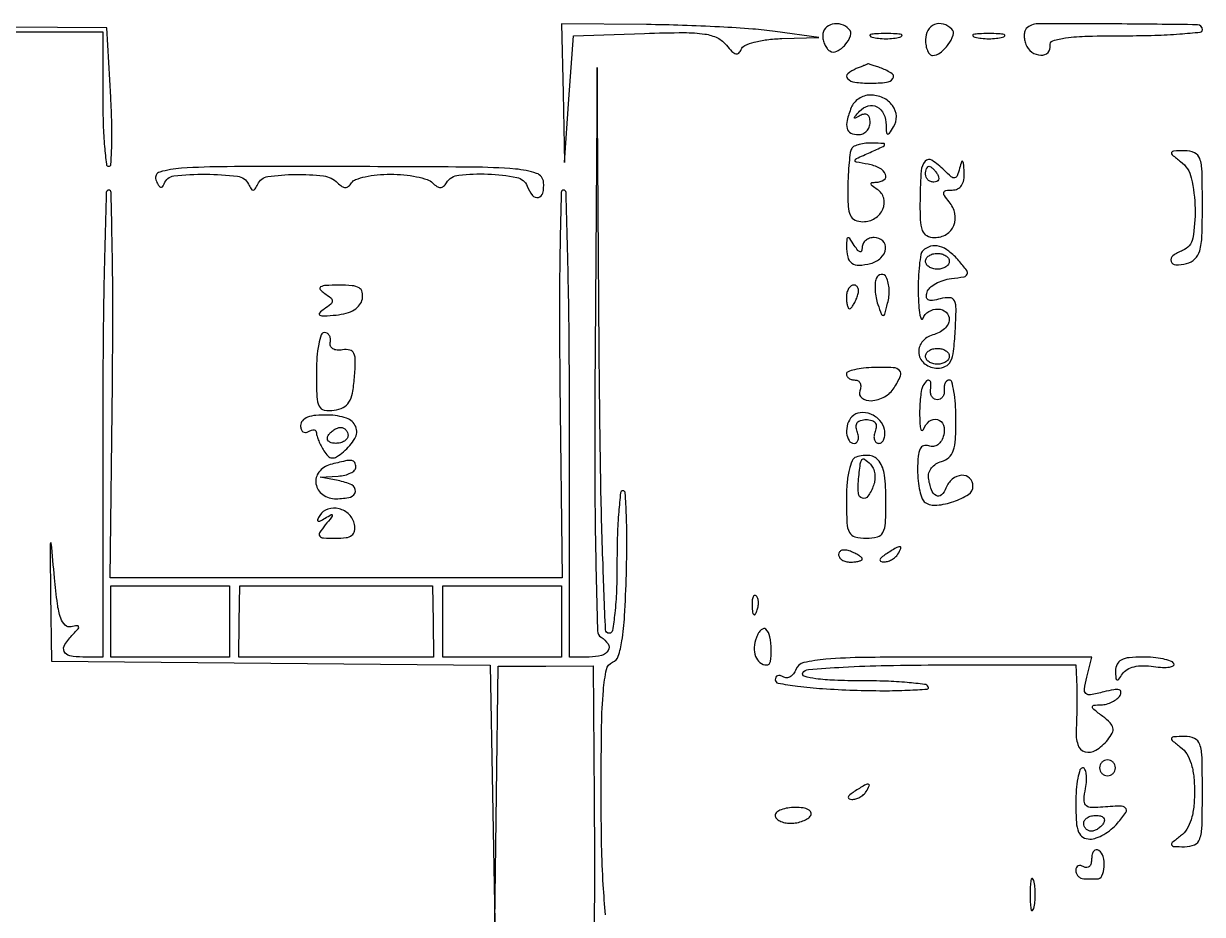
# Model space of a CAD drawing. Extents: x 5 to 685, y 29 to 263.
# Drawn here: x 518 to 667, y 150.5 to 263 of the extents above; entities that cross this region are included whole.
import ezdxf

# ---------------------------------------------------------------- set-up
doc = ezdxf.new("R2010")
doc.units = 0
doc.header["$MEASUREMENT"] = 0

msp = doc.modelspace()

# ---------------------------------------------------------------- linework, layer by layer
for points in [[(491.893011, 262), (528, 262), (528, 253.5, 0.008275), (528.053947, 250.24076, 0.013722), (528.220312, 247.496249, 0.007332), (528.450131, 245.265235, 0.379443), (528.75, 244.997868, 0.398534), (529.034682, 245.266092, 0.007027), (529.132812, 247.567301, 0.013397), (529.137814, 250.392073, 0.008011), (529, 253.747868), (528.5, 262.5), (491.138298, 262.762283, 0.000937)], [(591.55122, 150.411474, -0.00596), (591.26573, 154.223253, -0.011036), (591.062526, 159.204937, -0.004674), (591, 165.893011, -0.003314), (591.055598, 174.281936, -0.018444), (591.281225, 178.77831, -0.029967), (591.67609, 181.446244, -0.254686), (592.434545, 182.336509, 0.224882), (593.15812, 183.094785, 0.040857), (593.628819, 185.035766, 0.025443), (593.962928, 188.194834, 0.006157), (594.184545, 193.445608, 0.006654), (594.251592, 197.494064, 0.011098), (594.187023, 200.902008, 0.004863), (594.043202, 203.726933, 0.397389), (593.75, 204.00211, 0.381713), (593.449689, 203.732219, 0.006573), (593.220312, 201.35687, 0.012966), (593.053942, 198.450977, 0.007815), (593, 195, -0.009291), (592.933071, 191.398611, -0.018029), (592.722573, 188.528784, -0.013485), (592.423745, 186.348952, -0.36718), (592.012631, 186, -0.402458), (591.549507, 186.444826, -0.001247), (591.21183, 195.371636, -0.004915), (590.927457, 206.527365, -0.001986), (590.749594, 221.75), (590.473926, 257.5), (590.236963, 221.809017, 0.001964), (590.19521, 206.405545, 0.004949), (590.319894, 195.188342, 0.001513), (590.533321, 186.311037, 0.252723), (591, 185.5, -0.109111), (591.870298, 184.654516, -0.288344), (591.887793, 183.823054, -0.196298), (591.054827, 183.199357, -0.063848), (589.5, 183), (587, 183), (587, 212.5, 0.002382), (586.946102, 223.811785, 0.003972), (586.779688, 233.334601, 0.000635), (586.556314, 241.702595, 0.40575), (586.25, 242.000768, 0.40788), (585.947708, 241.705563, 0.00092), (585.803749, 234.80421, 0.004784), (585.729022, 226.895507, 0.002868), (585.78404, 217.500768), (586.068079, 193), (557.5, 193), (528.931921, 193), (529.21596, 217.500768, 0.002868), (529.270978, 226.895507, 0.004784), (529.196251, 234.80421, 0.00092), (529.052292, 241.705563, 0.40788), (528.75, 242.000768, 0.40575), (528.443686, 241.702595, 0.000635), (528.220312, 233.334601, 0.003972), (528.053898, 223.811785, 0.002382), (528, 212.5), (528, 183), (525.5, 183, -0.046118), (523.819996, 183.155288, -0.248926), (523.126192, 183.707535, -0.254462), (523.203023, 184.580705, -0.047733), (524.25, 185.871429, 0.012879), (524.88722, 186.553872, 0.250743), (524.951957, 186.825419, 0.377047), (524.763267, 186.9524, 0.020581), (524, 186.821429, -0.250475), (523.244831, 187.038383, -0.118704), (522.687407, 187.919861, -0.049174), (522.268081, 189.716298, -0.009764), (521.900358, 193, 0.000631), (521.490149, 197.386045, 0.843185), (521.398947, 197.392919, 0.06398), (521.335075, 196.850402, 0.000282), (521.400358, 191), (521.5, 182.5), (549.225304, 182.234225), (576.950609, 181.968449), (577.25187, 165.734225), (577.553131, 149.5), (577.776565, 165.669144), (578, 181.838289), (584, 181.866986), (590, 181.895682), (590.115154, 165.197841, -0.001165), (590.144987, 158.665481, -0.001656), (590.138751, 152.858818, -0.00092), (590.108202, 147.952148, -0.024316)]]:
    msp.add_lwpolyline(points, format="xyb")
for points in [[(586.18338, 254.25), (586.366759, 245.5), (586.93338, 253.5), (587.5, 261.5), (596.482468, 261.792323, -0.006471), (601.474405, 261.890133, -0.037611), (604.098954, 261.709973, -0.077048), (605.711603, 261.215508, -0.116153), (606.84722, 260.292323, 0.026924), (607.520842, 259.509852, 0.131029), (608.016604, 259.208888, 0.265738), (608.398262, 259.300039, 0.115063), (608.698085, 259.75, -0.198516), (609.173962, 260.260216, -0.040969), (610.354251, 260.686221, -0.035788), (611.948464, 260.997689, -0.022813), (613.833333, 261.140798), (618.5, 261.281596), (613, 262.041901, 0.015969), (610.16675, 262.341726, 0.005168), (605.957813, 262.607918, 0.005147), (601.269061, 262.807459, 0.00576), (596.75, 262.901103), (586, 263)], [(619, 261.559017, 0.055393), (619.06577, 260.967172, 0.049543), (619.260466, 260.380346, 0.052551), (619.547032, 259.884873, 0.097268), (619.886693, 259.570027, 0.262915), (620.796164, 259.534193, 0.093927), (621.857731, 260.361689, 0.097507), (622.519034, 261.49822, 0.287006), (622.324657, 262.342009, 0.126742), (621.345909, 262.919767, 0.128809), (620.216165, 262.947916, 0.150796), (619.339635, 262.433598, 0.187354)], [(632, 261, 0.041949), (632.064355, 260.234292, 0.061523), (632.257782, 259.5875, 0.080835), (632.541957, 259.148798, 0.211751), (632.877555, 259, 0.16832), (633.869033, 259.343502, 0.06804), (634.876749, 260.387118, 0.073819), (635.500284, 261.571323, 0.288281), (635.324657, 262.342009, 0.12782), (634.264755, 262.964645, 0.16665), (633.148938, 262.905018, 0.168409), (632.312527, 262.175359, 0.130679)], [(644.735568, 262.402234, 0.131935), (644.545171, 262.072034, 0.057779), (644.471459, 261.568156, 0.05155), (644.514361, 260.982947, 0.04759), (644.67589, 260.402234, 0.147345), (645.424989, 259.43502, 0.143406), (646.591894, 259.029645, 0.213897), (647.490439, 259.380187, 0.248638), (647.75, 260.25, -0.378418), (648.10174, 260.855682, -0.047618), (649.705403, 261.224363, -0.026608), (652.505474, 261.442097, -0.0061), (657.25138, 261.5, 0.007212), (660.990254, 261.553932, 0.011982), (664.137887, 261.720312, 0.00564), (666.729477, 261.949096, 0.385939), (667.00138, 262.25, 0.409495), (666.380613, 262.878548, 0.001865), (656.19676, 262.986161, 0.002562), (646.179733, 263.003316, 0.198026)], [(625.25, 261.310674, 0.039571), (626.047266, 261.168469, 0.024357), (627, 261.122029, 0.024357), (627.952734, 261.168469, 0.039571), (628.75, 261.310674, 0.161593), (629.00914, 261.478988, 0.542911), (628.957812, 261.633659, 0.052887), (628.251983, 261.740287, 0.011065), (627, 261.767997, 0.011065), (625.748017, 261.740287, 0.052887), (625.042188, 261.633659, 0.542911), (624.99086, 261.478988, 0.161593)], [(638.25, 261.310674, 0.039571), (639.047266, 261.168469, 0.024357), (640, 261.122029, 0.024357), (640.952734, 261.168469, 0.039571), (641.75, 261.310674, 0.161593), (642.00914, 261.478988, 0.542911), (641.957812, 261.633659, 0.052887), (641.251983, 261.740287, 0.011065), (640, 261.767997, 0.011065), (638.748017, 261.740287, 0.052887), (638.042188, 261.633659, 0.542911), (637.99086, 261.478988, 0.161593)], [(623.25, 257.337719, 0.079043), (622.170501, 256.688748, 0.432465), (622.136875, 256.08239, 0.17328), (623.053946, 255.62036, 0.030895), (625, 255.5, 0.027407), (627.053023, 255.612619, 0.207456), (627.876792, 256.082867, 0.432129), (627.769169, 256.699441, 0.054), (626.418213, 257.393011, 0.007375), (625.799893, 257.619878, 0.010965), (625.251663, 257.798506, 0.006287), (624.790034, 257.931488, 0.178541), (624.668213, 257.921053, -0.011529), (624.552577, 257.870001, -0.000619), (624.182225, 257.717133, -0.000968), (623.741074, 257.536678, -0.000706)], [(622.606989, 252.418213, 0.029106), (622.085385, 250.779791, 0.127066), (622.088171, 249.770736, 0.224239), (622.560121, 249.206672, 0.108648), (623.5, 249, 0.103052), (624.072373, 249.119235, 0.098802), (624.559375, 249.457961, 0.09695), (624.885705, 249.963945, 0.095165), (625, 250.559017, 0.069806), (624.916285, 251.155725, 0.175017), (624.662721, 251.506955, 0.193826), (624.264193, 251.594432, 0.087002), (623.75, 251.412313, -0.009582), (623.117775, 251.071181, -0.511239), (623.012934, 251.124378, -0.223565), (623.065615, 251.30496, -0.005437), (623.662868, 251.966163, -0.137168), (624.748027, 252.635462, -0.194138), (625.86425, 252.519544, -0.167616), (626.704082, 251.621059, -0.102979), (627.015313, 250.190983, 0.012477), (627.047014, 249.259167, 0.330848), (627.19796, 249.079222, 0.307845), (627.425485, 249.16577, 0.011522), (627.95811, 249.966462, 0.154898), (628.313434, 251.320697, 0.147176), (627.833796, 252.663737, 0.128385), (626.617098, 253.647949, 0.106597), (624.984544, 254, 0.081329), (624.262318, 253.881741, 0.065708), (623.555779, 253.53535, 0.066494), (622.971343, 253.022916, 0.088164)], [(622.669501, 247.25, 0.100208), (622.491116, 246.74448, 0.010135), (622.338682, 245.471875, 0.012372), (622.224242, 243.932392, 0.009552), (622.173163, 242.25, 0.015324), (622.218017, 239.937974, 0.093888), (622.497168, 238.783624, 0.187621), (623.085752, 238.206727, 0.101456), (624.094064, 238, 0.139705), (625.612746, 238.432782, 0.151198), (626.619659, 239.591426, 0.1748), (626.716417, 240.987008, 0.18441), (625.895717, 242.085612, -0.017625), (625.268477, 242.514471, -0.196251), (625.113686, 242.767934, -0.407543), (625.230333, 242.933661, -0.04284), (625.75, 242.984687, 0.145604), (626.746735, 243.294571, 0.363547), (626.944529, 243.97521, 0.173673), (626.181412, 244.780545, 0.073665), (624.75, 245.257012, -0.006163), (623.235924, 245.54285, -0.404164), (623.097909, 245.742994, -0.248474), (623.283464, 245.986287, -0.003569), (625, 246.763177, 0.002994), (626.645809, 247.505778, 0.224526), (626.828896, 247.723489, 0.475608), (626.715181, 247.879323, 0.005899), (625.309017, 247.936614, 0.032215), (624.437415, 247.905672, 0.038668), (623.629879, 247.761068, 0.042466), (622.989046, 247.534837, 0.153071)], [(664.25, 245.607954, -0.176118), (665.593574, 243.524794, -0.050529), (666.072906, 239.653741, -0.050488), (665.777245, 235.902971, -0.261966), (664.5, 234.361626, 0.066484), (663.280933, 233.696943, 0.318357), (663.043842, 232.987254, 0.32665), (663.632509, 232.544055, 0.067521), (665, 232.710251, 0.128086), (666.055391, 233.301373, 0.13626), (666.658366, 234.319721, 0.057967), (666.936871, 236.188485, 0.008035), (667, 240.116631, 0.006121), (666.947927, 244.370287, 0.073335), (666.669436, 245.984043, 0.213737), (666.003125, 246.716073, 0.106742), (664.75, 246.968197, 0.008836), (663.363619, 246.924088, 0.300884), (663.110989, 246.738336, 0.319153), (663.191065, 246.443986, 0.009502)], [(534.712612, 243.306537, 0.030953), (535.013524, 242.647447, 0.159621), (535.299333, 242.373591, 0.338798), (535.554537, 242.426878, 0.097779), (535.766854, 242.800562, -0.2931), (536.996669, 243.792661, -0.028341), (541.009103, 244.001174, -0.028781), (545.036514, 243.74997, -0.259162), (546.416667, 242.75, 0.029131), (546.744495, 242.14253, 0.260055), (547, 242, 0.260055), (547.255505, 242.14253, 0.029131), (547.583333, 242.75, -0.252303), (548.848935, 243.692059, -0.032379), (552.340164, 243.974957, -0.034566), (555.89601, 243.786367, -0.167363), (557.687132, 242.912868, 0.047458), (558.231562, 242.463023, 0.150038), (558.678773, 242.325735, 0.181024), (559.072821, 242.473233, 0.075363), (559.446149, 242.912868, -0.169866), (559.966633, 243.334369, -0.031613), (561.166457, 243.680655, -0.030668), (562.685991, 243.920355, -0.023789), (564.359017, 244, -0.023446), (566.06231, 243.920086, -0.026883), (567.673556, 243.680655, -0.027495), (568.998406, 243.333531, -0.119102), (569.687132, 242.912868, 0.047458), (570.231562, 242.463023, 0.150038), (570.678773, 242.325735, 0.181024), (571.072821, 242.473233, 0.075363), (571.446149, 242.912868, -0.231324), (572.998261, 243.89153, -0.037118), (576.682407, 244.015792, -0.036721), (580.321998, 243.599456, -0.259896), (581.638374, 242.5, 0.07486), (582.304304, 241.32565, 0.287829), (583.059349, 241.054308, 0.290105), (583.626994, 241.616102, 0.075407), (583.728249, 242.957492, 0.302035), (582.834487, 244.104745, 0.060563), (580.16336, 244.649933, 0.018347), (574.601858, 244.892951, 0.001255), (558.81949, 244.963467, 0.00134), (543.720461, 244.952577, 0.016307), (537.937684, 244.744233, 0.050134), (535.203386, 244.278225, 0.443042)], [(631.306532, 241, 0.011527), (631.328684, 238.220339, 0.080591), (631.586589, 236.892615, 0.18666), (632.159613, 236.241594, 0.120569), (633.146936, 236, 0.136866), (634.636201, 236.415443, 0.161144), (635.583371, 237.523735, 0.152112), (635.712961, 239.031803, 0.1197), (634.989431, 240.512735, -0.021283), (634.381087, 241.3127, -0.219129), (634.310181, 241.711024, -0.301897), (634.568944, 241.942192, -0.0357), (635.377555, 242, 0.11104), (636.05927, 242.153285, 0.135436), (636.552775, 242.578825, 0.107589), (636.83094, 243.284193, 0.053247), (636.883999, 244.25, 0.005755), (636.812044, 245.390245, 0.196793), (636.693581, 245.627467, 0.542201), (636.550405, 245.587125, 0.011703), (636.310981, 244.751589, -0.028516), (636.002392, 243.797071, -0.275126), (635.680214, 243.54489, -0.213284), (635.24143, 243.677317, -0.018006), (634.355553, 244.501589, 0.05026), (632.81497, 245.760095, 0.37609), (631.953247, 245.643116, 0.163134), (631.451991, 244.434009, 0.013625)], [(633.5, 244, -0.082592), (633.656512, 243.6179, -0.161196), (633.6254, 243.29375, -0.182303), (633.413961, 243.078288, -0.108972), (633.059017, 243, -0.093332), (632.654762, 243.076123, -0.09642), (632.311086, 243.29375, -0.099167), (632.081062, 243.618444, -0.105053), (632, 244, -0.042167), (632.032345, 244.382849, -0.061769), (632.129539, 244.70625, -0.081139), (632.272352, 244.92554, -0.210953), (632.440983, 245, -0.151918), (632.65171, 244.934461, -0.038439), (632.933975, 244.70625, -0.035638), (633.231006, 244.382774, -0.029505)], [(622.015313, 234.916667, 0.059942), (622.167097, 233.543254, 0.181151), (622.68091, 232.772908, 0.170014), (623.600327, 232.501196, 0.051625), (625.057905, 232.725393, 0.122614), (626.354621, 233.433436, 0.174954), (626.955451, 234.585843, 0.246339), (626.595336, 235.57587, 0.186848), (625.5, 236, 0.081749), (624.92593, 235.905509, 0.09112), (624.436127, 235.632812, 0.099323), (624.105752, 235.226808, 0.118755), (623.984687, 234.75, -0.066727), (623.918023, 234.295085, -0.405416), (623.730859, 234.1875, -0.167501), (623.440231, 234.378141, -0.021149), (623, 235, 0.008598), (622.419084, 235.865871, 0.267923), (622.194149, 235.971524, 0.372664), (622.046567, 235.820214, 0.012454)], [(631.666667, 234.333333, 0.153959), (631.409384, 233.838993, 0.01572), (631.219024, 232.516146, 0.018464), (631.097361, 230.887397, 0.013716), (631.078947, 229.083333, 0.010628), (631.143615, 227.403532, 0.028386), (631.282867, 226.213542, 0.096149), (631.466466, 225.733006, 0.613587), (631.662281, 225.75, -0.158448), (632.422958, 226.657133, -0.150788), (633.587911, 226.966267, -0.178111), (634.590562, 226.551233, -0.209436), (635, 225.616631, -0.133901), (634.844665, 225.046995, -0.073191), (634.386952, 224.479311, -0.064356), (633.711055, 223.999248, -0.058383), (632.913026, 223.687507, 0.16496), (631.549667, 222.788902, 0.203631), (631.162817, 221.330575, 0.199915), (631.943541, 220.019521, 0.161141), (633.513695, 219.5, 0.111688), (634.53841, 219.731789, 0.170982), (635.177248, 220.368331, 0.08419), (635.544193, 221.641899, 0.014459), (635.75507, 224.157706, 0.008777), (635.86038, 226.990824, 0.113094), (635.645535, 228.020863, 0.288104), (635.067051, 228.398973, 0.068527), (633.871189, 228.256064, -0.029366), (632.876579, 228.057486, -0.15205), (632.330055, 228.147614, -0.271565), (632.109429, 228.487893, -0.09091), (632.193238, 229.098358, -0.130423), (632.557694, 229.658125, -0.056526), (633.285891, 230.179471, -0.0506), (634.232448, 230.587838, -0.046995), (635.265546, 230.810481, 0.013579), (636.8771, 231.046629, 0.254912), (637.264294, 231.35455, 0.268331), (637.204146, 231.834955, 0.01481), (636.216186, 233.060481, 0.048631), (634.960118, 234.267561, 0.099205), (633.746137, 234.885084, 0.134191), (632.635049, 234.891767, 0.131914)], [(635, 233, -0.148195), (634.884432, 232.618646, -0.098894), (634.559375, 232.29375, -0.082425), (634.073457, 232.074694, -0.064853), (633.5, 232, -0.064853), (632.926543, 232.074694, -0.082425), (632.440625, 232.29375, -0.098894), (632.115568, 232.618646, -0.148195), (632, 233, -0.148195), (632.115568, 233.381354, -0.098894), (632.440625, 233.70625, -0.082425), (632.926543, 233.925306, -0.064853), (633.5, 234, -0.064853), (634.073457, 233.925306, -0.082425), (634.559375, 233.70625, -0.098894), (634.884432, 233.381354, -0.148195)], [(625.777549, 230.833846, 0.071299), (625.634415, 230.184007, 0.033302), (625.627623, 229.320048, 0.032145), (625.741756, 228.396715, 0.038785), (625.970382, 227.553552, 0.006147), (626.440222, 226.284616, 0.341365), (626.643637, 226.161028, 0.304262), (626.835479, 226.323495, 0.005403), (627.209428, 227.692853, 0.073207), (627.401839, 229.440996, 0.098112), (627.035875, 230.989148, 0.334254), (626.398657, 231.335539, 0.272563)], [(556, 228.984687, -0.026307), (556.81195, 228.388315, -0.224851), (557, 227.991292, -0.21979), (556.813914, 227.588415, -0.02514), (556, 226.963067, 0.045162), (555.400348, 226.462969, 0.511201), (555.442095, 226.203819, 0.131981), (555.968744, 226.095145, 0.009169), (557.491449, 226.213067, 0.042094), (558.783195, 226.44781, 0.071613), (559.789488, 226.881454, 0.090128), (560.472284, 227.492054, 0.119051), (560.814774, 228.25, 0.10384), (560.798053, 229.10642, 0.207619), (560.403413, 229.641048, 0.111396), (559.514919, 229.919417, 0.02159), (557.823324, 229.984687, 0.010642), (556.173232, 229.941956, 0.114111), (555.533091, 229.761748, 0.471129), (555.474515, 229.454812, 0.074612)], [(622, 228.5, 0.024748), (622.028469, 227.925176, 0.039339), (622.115447, 227.440625, 0.046727), (622.241071, 227.096084, 0.289661), (622.393011, 227, 0.222225), (622.579329, 227.087111, 0.030693), (622.839659, 227.440625, 0.030395), (623.112506, 227.925442, 0.02136), (623.361626, 228.5, 0.055937), (623.511135, 229.074366, 0.100118), (623.483616, 229.559375, 0.147206), (623.289193, 229.877514, 0.184534), (622.968615, 230, 0.152681), (622.599211, 229.884506, 0.098158), (622.284531, 229.559375, 0.08088), (622.07223, 229.073532, 0.062722)], [(555, 218.930449, 0.009195), (555.056276, 215.870515, 0.101748), (555.345198, 214.687702, 0.24511), (555.994219, 214.196686, 0.077157), (557.25, 214.180449, 0.079137), (558.392711, 214.53271, 0.140425), (559.117524, 215.189225, 0.094812), (559.555113, 216.32851, 0.023864), (559.813853, 218.3085, 0.014579), (559.924445, 220.39055, 0.107613), (559.737228, 221.361447, 0.239872), (559.231801, 221.782909, 0.098486), (558.313853, 221.8085, -0.061332), (557.619566, 221.77657, -0.116869), (557.090209, 221.945691, -0.160283), (556.795363, 222.288018, -0.148719), (556.75, 222.75, 0.077768), (556.770151, 223.227545, 0.10725), (556.632812, 223.632812, 0.125576), (556.361134, 223.901861, 0.133456), (556, 224, 0.323915), (555.610008, 223.717737, 0.03077), (555.29375, 222.510819, 0.03013), (555.072196, 220.873682, 0.01857)], [(635, 221, -0.148195), (634.884432, 220.618646, -0.098894), (634.559375, 220.29375, -0.082425), (634.073457, 220.074694, -0.064853), (633.5, 220, -0.064853), (632.926543, 220.074694, -0.082425), (632.440625, 220.29375, -0.098894), (632.115568, 220.618646, -0.148195), (632, 221, -0.148195), (632.115568, 221.381354, -0.098894), (632.440625, 221.70625, -0.082425), (632.926543, 221.925306, -0.064853), (633.5, 222, -0.064853), (634.073457, 221.925306, -0.082425), (634.559375, 221.70625, -0.098894), (634.884432, 221.381354, -0.148195)], [(622.002943, 218.75, 0.146195), (622.087172, 218.464002, 0.099664), (622.326043, 218.220313, 0.083475), (622.68403, 218.056068, 0.065992), (623.106989, 218, -0.140566), (623.486104, 217.89127, -0.152564), (623.735568, 217.600685, -0.121148), (623.809112, 217.160337, -0.072822), (623.692338, 216.64063, 0.334761), (623.954047, 215.729352, 0.184003), (625.129331, 215.389959, 0.102231), (626.829061, 215.890823, 0.13004), (628.022202, 217, 0.033497), (628.83961, 218.50967, 0.31036), (628.718691, 219.203344, 0.192275), (627.919503, 219.556823, 0.014493), (625.502943, 219.575026, 0.020187), (624.162401, 219.492048, 0.032338), (623.032282, 219.301726, 0.03439), (622.206796, 219.046149, 0.308753)], [(631.671629, 217.25, 0.09165), (631.49975, 216.785061, 0.015322), (631.365792, 215.839063, 0.016342), (631.277787, 214.703562, 0.013845), (631.257349, 213.5, 0.013432), (631.297921, 212.420588, 0.049624), (631.408875, 211.748437, 0.34324), (631.563601, 211.631605, 0.314497), (631.72807, 211.75, -0.143215), (632.469695, 212.784547, -0.234768), (633.503384, 212.997495, -0.247805), (634.255036, 212.305856, -0.150345), (634.307844, 211.069197, -0.065544), (634.006133, 210.328215, -0.105937), (633.554559, 209.822263, -0.127681), (633.000658, 209.602919, -0.122982), (632.401464, 209.676185, 0.16847), (631.756619, 209.697216, 0.211539), (631.310857, 209.30772, 0.090134), (631.064833, 208.36758, 0.019044), (631, 206.666006, 0.024937), (631.069947, 205.264398, 0.031732), (631.280241, 203.987052, 0.033117), (631.584509, 202.977833, 0.166049), (631.954011, 202.528423, 0.16332), (633.432096, 202.182661, 0.059409), (635.562833, 202.642753, 0.061013), (637.424412, 203.5494, 0.254198), (638, 204.608408, 0.204237), (637.577342, 205.59997, 0.21273), (636.579148, 205.959506, 0.156327), (635.386949, 205.478295, 0.128351), (634.58345, 204.356872, -0.107897), (634.008046, 203.481238, -0.337376), (633.351668, 203.399633, -0.179129), (632.745228, 204.135578, -0.047284), (632.37637, 205.641387, -0.115128), (632.430087, 206.28307, -0.089219), (632.761536, 206.90338, -0.08267), (633.317071, 207.407719, -0.079263), (634.013935, 207.713895, 0.119337), (634.942718, 208.213276, 0.128738), (635.508736, 209.069993, 0.069058), (635.789036, 210.528371, 0.014934), (635.845964, 213.101452, 0.015213), (635.774251, 214.979329, 0.02486), (635.586252, 216.561052, 0.022114), (635.328254, 217.758392, 0.340946), (635.015121, 218, 0.163426), (634.723984, 217.90223, 0.110643), (634.495935, 217.632812, 0.086972), (634.366936, 217.22806, 0.061498), (634.361111, 216.75, -0.078962), (634.338681, 216.272518, -0.100004), (634.165451, 215.867188, -0.113932), (633.870238, 215.597262, -0.12916), (633.5, 215.5, -0.12916), (633.129762, 215.597262, -0.113932), (632.834549, 215.867188, -0.100004), (632.661319, 216.272518, -0.078962), (632.638889, 216.75, 0.035029), (632.674258, 217.620079, 0.272537), (632.466523, 217.950282, 0.346298), (632.13103, 217.885881, 0.044407)], [(553, 212.266009, 0.076618), (553.074483, 211.782798, 0.154014), (553.29375, 211.470076, 0.186368), (553.619543, 211.37457, 0.118101), (554, 211.5, -0.060011), (554.384213, 211.677929, -0.125591), (554.710748, 211.698838, -0.186749), (554.926967, 211.564729, -0.158163), (555.015313, 211.309017, 0.071072), (555.081359, 210.901907, 0.021923), (555.292991, 210.315912, 0.021441), (555.590246, 209.673348, 0.022005), (555.939097, 209.064302, 0.050531), (556.481966, 208.372206, 0.190605), (556.973918, 208.147786, 0.156052), (557.551664, 208.300438, 0.03121), (558.423785, 208.936747, 0.084658), (559.8612, 210.611925, 0.237826), (559.971082, 212.108969, 0.218511), (558.814528, 213.179578, 0.073914), (556.497057, 213.575026, 0.025763), (554.944143, 213.528326, 0.06926), (553.868122, 213.287847, 0.116789), (553.234013, 212.862635, 0.189101)], [(622.701236, 213.367903, 0.122866), (622.153299, 212.455653, 0.09418), (622.026812, 211.295321, 0.118172), (622.332206, 210.356428, 0.26096), (622.968615, 210, 0.184534), (623.289193, 210.122486, 0.147206), (623.483616, 210.440625, 0.100118), (623.511135, 210.925634, 0.055937), (623.361626, 211.5, -0.079931), (623.22676, 212.142564, -0.175918), (623.373425, 212.615168, -0.164142), (623.799942, 212.904611, -0.067816), (624.5, 213, -0.067816), (625.200058, 212.904611, -0.164142), (625.626575, 212.615168, -0.175918), (625.77324, 212.142564, -0.079931), (625.638374, 211.5, 0.060703), (625.494738, 210.925874, 0.10673), (625.537923, 210.440625, 0.150349), (625.755918, 210.121901, 0.169715), (626.104709, 210, 0.180044), (626.474641, 210.137671, 0.118538), (626.742229, 210.510689, 0.087628), (626.86302, 211.073272, 0.056796), (626.811841, 211.738516, 0.139342), (626.227869, 212.896289, 0.112813), (625.076618, 213.687395, 0.120433), (623.757806, 213.87012, 0.172523)], [(559, 211, -0.153634), (558.879982, 210.618621, -0.097988), (558.542039, 210.29375, -0.080552), (558.037096, 210.074545, -0.062283), (557.440983, 210, -0.066118), (556.889346, 210.073267, -0.138808), (556.521475, 210.29375, -0.191142), (556.392057, 210.620352, -0.139169), (556.5, 211, -0.06081), (556.806203, 211.382515, -0.051032), (557.2129, 211.70625, -0.053229), (557.653442, 211.926698, -0.089642), (558.059017, 212, -0.105429), (558.418051, 211.923444, -0.099231), (558.723586, 211.70625, -0.096318), (558.928382, 211.381732, -0.092995)], [(556.75, 207.310674, 0.164249), (555.327582, 206.376305, 0.212166), (554.951499, 204.877653, 0.200436), (555.812003, 203.528895, 0.152996), (557.5, 203, 0.059658), (559.311369, 203.216896, 0.315898), (559.934799, 203.927, 0.322348), (559.474786, 204.739593, 0.060507), (557.75, 205.294267), (555.5, 205.727636), (557.75, 205.863818, 0.042203), (558.611298, 205.989419, 0.059684), (559.339062, 206.253747, 0.076309), (559.834284, 206.607244, 0.202329), (560, 207, 0.125973), (559.852158, 207.577487, 0.248494), (559.467551, 207.830803, 0.080152), (558.66109, 207.778585, 0.007748)], [(623.25, 208.269359, 0.206438), (622.726289, 207.788487, 0.047897), (622.33573, 206.629904, 0.03778), (622.081262, 204.989436, 0.019595), (622, 202.916667, 0.010665), (622.063564, 199.93702, 0.107346), (622.377119, 198.741667, 0.216056), (623.08204, 198.177636, 0.062394), (624.5, 198, 0.062177), (625.917405, 198.176944, 0.215771), (626.622267, 198.739301, 0.107738), (626.936204, 199.930403, 0.010766), (627, 202.893011, 0.030351), (626.811789, 205.990676, 0.122527), (626.140662, 207.745901, 0.213179), (624.96463, 208.453539, 0.114809)], [(625.425794, 204.667217, -0.056453), (624.724483, 203.317472, -0.329715), (624.01524, 203.065122, -0.301155), (623.509817, 203.676737, -0.052554), (623.508913, 205.25, -0.004868), (623.755244, 207.398144, -0.125642), (623.967347, 207.938755, -0.417865), (624.307187, 207.991965, -0.037289), (625.032783, 207.367217, -0.097797), (625.380399, 206.848518, -0.062809), (625.574252, 206.14807, -0.059835), (625.593429, 205.381692, -0.068079)], [(555.438728, 200.90086, 0.026478), (555.146857, 200.367393, 0.397409), (555.205751, 200.182811, 0.250323), (555.453496, 200.179136, 0.016665), (556.095492, 200.53745, -0.009209), (556.881283, 200.991516, -0.558848), (556.998426, 200.925426, -0.177912), (556.920014, 200.684159, -0.003784), (556.127555, 199.691958, 0.025133), (555.409653, 198.709921, 0.321635), (555.427467, 198.279631, 0.216696), (555.88382, 198.0419, 0.013367), (557.450879, 198, 0.032362), (558.746694, 198.083957, 0.127005), (559.483925, 198.380177, 0.192012), (559.817183, 198.915678, 0.09214), (559.811841, 199.738516, 0.148539), (559.147973, 200.997738, 0.133514), (557.868588, 201.7392, 0.143827), (556.462614, 201.702767, 0.178258)], [(627, 196, 0.027275), (626.445888, 195.597454, 0.147021), (626.239151, 195.292684, 0.37991), (626.327599, 195.095709, 0.102799), (626.690983, 195.015313, 0.074131), (627.192374, 195.083483, 0.053889), (627.713662, 195.298248, 0.054031), (628.175433, 195.618541, 0.075854), (628.5, 196, 0.034464), (628.886554, 196.734105, 0.541951), (628.758161, 196.931144, 0.136158), (628.281145, 196.798791, 0.008108)], [(621, 195.968615, 0.152681), (621.115494, 195.599211, 0.098158), (621.440625, 195.284531, 0.08088), (621.926468, 195.07223, 0.062722), (622.5, 195, 0.024748), (623.074824, 195.028469, 0.039339), (623.559375, 195.115447, 0.046727), (623.903916, 195.241071, 0.289661), (624, 195.393011, 0.222225), (623.912889, 195.579329, 0.030693), (623.559375, 195.839659, 0.030395), (623.074558, 196.112506, 0.02136), (622.5, 196.361626, 0.055937), (621.925634, 196.511135, 0.100118), (621.440625, 196.483616, 0.147206), (621.122486, 196.289193, 0.184534)], [(610.078947, 189.416667, 0.018894), (610.137993, 188.670344, 0.168741), (610.279315, 188.37858, 0.470617), (610.461564, 188.395823, 0.054073), (610.683114, 188.8125, 0.051402), (610.839148, 189.359369, 0.05415), (610.876576, 189.916927, 0.060344), (610.797407, 190.402231, 0.126455), (610.604167, 190.729167, 0.296942), (610.385309, 190.77538, 0.208169), (610.200665, 190.592839, 0.077125), (610.089945, 190.112848, 0.028489)], [(610.620294, 185.452886, 0.077128), (610.35302, 184.213846, 0.103205), (610.521204, 183.079385, 0.131978), (611.07587, 182.294668, 0.17502), (611.891898, 182, 0.36556), (612.391059, 182.421237, 0.046759), (612.505251, 183.931405, 0.045963), (612.324905, 185.566679, 0.146969), (611.810576, 186.522757, 0.253364), (611.545223, 186.601686, 0.13201), (611.228488, 186.440926, 0.077901), (610.90113, 186.038698, 0.040332)], [(615.614052, 181.436618, -0.069381), (615.309425, 180.885502, -0.099723), (614.894529, 180.515309, -0.123594), (614.437686, 180.382065, -0.148943), (614.007063, 180.495635, 0.075377), (613.621912, 180.659886, 0.152391), (613.295825, 180.643627, 0.187121), (613.080044, 180.453516, 0.120223), (613, 180.12543, 0.364242), (613.352673, 179.705541, 0.010553), (615.825045, 179.325636, 0.016094), (618.99763, 179.009953, 0.008767), (622.90758, 178.816413, 0.006962), (626.675116, 178.748587, 0.012493), (629.767746, 178.813259, 0.007445), (632.202229, 178.961418, 0.563191), (632.348563, 179.25, 0.227387), (631.879641, 179.548645, 0.007892), (629.669029, 179.779687, 0.01333), (626.981591, 179.945697, 0.008759), (623.881966, 180, -0.008904), (620.503728, 180.060166, -0.024762), (618.139343, 180.261936, -0.035319), (616.667781, 180.568294, -0.498101), (616.5, 181, -0.239746), (617.215078, 181.435093, -0.004779), (621.588523, 181.726122, -0.009511), (627.082264, 181.934257, -0.004711), (634.059017, 182), (651, 182), (651.105963, 179.25, -0.008224), (651.13359, 177.998089, -0.00483), (651.127533, 176.5, -0.004829), (651.092531, 175.001933, -0.008206), (651.030596, 173.75, 0.09466), (651.255102, 171.932683, 0.245525), (652.16736, 171.034542, 0.217932), (653.527507, 171.216625, 0.079124), (655.02594, 172.531256, 0.050998), (655.602541, 173.390908, 0.176104), (655.694844, 174.044598, 0.147249), (655.347721, 174.678866, 0.032443), (654.398385, 175.499452, -0.008013), (653.29509, 176.362722, -0.189869), (653.103994, 176.699947, -0.423152), (653.266047, 176.90861, -0.022768), (654.190983, 176.968197, 0.059649), (654.890336, 177.065298, 0.049838), (655.593265, 177.327249, 0.051955), (656.195225, 177.704752, 0.088551), (656.590136, 178.145843, 0.154543), (656.705031, 178.601673, 0.335798), (656.483636, 178.860461, 0.09903), (655.805962, 178.8725, 0.016564), (654.528354, 178.596472, -0.016075), (652.84828, 178.231773, -0.228312), (652.271698, 178.389684, -0.260327), (652.080339, 178.921835, -0.020441), (652.398253, 180.450629), (653.038104, 183), (634.626041, 183, 0.002501), (624.346501, 182.948588, 0.018013), (619.396974, 182.720626, 0.034711), (616.607342, 182.294901, 0.250967)], [(656.015313, 181.25, 0.014712), (656.049593, 180.352367, 0.284489), (656.204986, 180.135586, 0.344681), (656.438376, 180.200008, 0.018258), (656.904526, 180.879759, -0.121162), (657.476162, 181.428596, -0.072983), (658.354203, 181.777461, -0.058484), (659.491989, 181.909637, -0.036152), (660.8364, 181.810704, 0.022562), (661.975696, 181.695688, 0.049937), (662.847397, 181.734325, 0.103288), (663.324127, 181.908309, 0.413568), (663.38817, 182.180944, 0.175643), (662.98623, 182.499046, 0.029295), (662.019875, 182.759402, 0.029051), (660.795641, 182.940065, 0.022111), (659.440983, 183, 0.024252), (657.746862, 182.917779, 0.094101), (656.742672, 182.623969, 0.160885), (656.206288, 182.081188, 0.117837)], [(664.25, 171.607954, -0.092671), (665.0239, 170.754716, -0.062427), (665.570164, 169.55467, -0.049294), (665.89536, 167.982533, -0.026372), (666, 166, -0.026372), (665.89536, 164.017467, -0.049294), (665.570164, 162.44533, -0.062427), (665.0239, 161.245284, -0.092671), (664.25, 160.392046, 0.009502), (663.191065, 159.556014, 0.319153), (663.110989, 159.261664, 0.300884), (663.363619, 159.075912, 0.008836), (664.75, 159.031803, 0.108281), (666.003896, 159.288054, 0.213446), (666.670779, 160.028898, 0.072253), (666.948379, 161.665001, 0.005954), (667, 166, 0.005954), (666.948379, 170.334999, 0.072253), (666.670779, 171.971102, 0.213446), (666.003896, 172.711946, 0.108281), (664.75, 172.968197, 0.008836), (663.363619, 172.924088, 0.300884), (663.110989, 172.738336, 0.319153), (663.191065, 172.443986, 0.009502)], [(654, 169, 0.099038), (654.076342, 168.618362, 0.097945), (654.29375, 168.29375, 0.097945), (654.618362, 168.076342, 0.099038), (655, 168, 0.099038), (655.381638, 168.076342, 0.097945), (655.70625, 168.29375, 0.097945), (655.923658, 168.618362, 0.099038), (656, 169, 0.099038), (655.923658, 169.381638, 0.097945), (655.70625, 169.70625, 0.097945), (655.381638, 169.923658, 0.099038), (655, 170, 0.099038), (654.618362, 169.923658, 0.097945), (654.29375, 169.70625, 0.097945), (654.076342, 169.381638, 0.099038)], [(651, 164.5, 0.014917), (651.070435, 162.139567, 0.07931), (651.348764, 160.882819, 0.166756), (651.896991, 160.240735, 0.134201), (652.777759, 160, 0.088144), (653.582093, 160.142904, 0.042197), (654.536335, 160.5875, 0.040091), (655.48139, 161.234731, 0.045548), (656.267972, 162, 0.023797), (657.338876, 163.378384, 0.373397), (657.282845, 163.926876, 0.202397), (656.597572, 164.180807, 0.009771), (654.116395, 164.021617, -0.036194), (652.825291, 164.007083, -0.21335), (652.239765, 164.313029, -0.188852), (652.036095, 164.981865, -0.027799), (652.227723, 166.410926, 0.030576), (652.355193, 167.403295, 0.051846), (652.324255, 168.23946, 0.073244), (652.155396, 168.811976, 0.292368), (651.861328, 169, 0.327067), (651.525088, 168.753707, 0.029327), (651.253015, 167.678125, 0.029276), (651.062168, 166.22495, 0.018014)], [(623, 166, 0.027275), (622.445888, 165.597454, 0.147021), (622.239151, 165.292684, 0.37991), (622.327599, 165.095709, 0.102799), (622.690983, 165.015313, 0.074131), (623.192374, 165.083483, 0.053889), (623.713662, 165.298248, 0.054031), (624.175433, 165.618541, 0.075854), (624.5, 166, 0.034464), (624.886554, 166.734105, 0.541951), (624.758161, 166.931144, 0.136158), (624.281145, 166.798791, 0.008108)], [(613, 163, 0.186414), (613.147465, 162.618213, 0.089706), (613.570164, 162.29375, 0.069539), (614.198222, 162.073784, 0.049547), (614.940983, 162, 0.046881), (615.729296, 162.074077, 0.046318), (616.49335, 162.29375, 0.050262), (617.123976, 162.616444, 0.111412), (617.5, 163, 0.253782), (617.521766, 163.384801, 0.1651), (617.205217, 163.712684, 0.083483), (616.520664, 163.931329, 0.035659), (615.559017, 164, 0.037227), (614.579009, 163.926934, 0.055981), (613.751711, 163.70625, 0.073461), (613.186221, 163.383082, 0.230178)], [(654.5, 162, -0.06081), (654.193797, 161.617485, -0.051032), (653.7871, 161.29375, -0.053229), (653.346558, 161.073302, -0.089642), (652.940983, 161, -0.105429), (652.581949, 161.076556, -0.099231), (652.276414, 161.29375, -0.096318), (652.071618, 161.618268, -0.092995), (652, 162, -0.153634), (652.120018, 162.381379, -0.097988), (652.457961, 162.70625, -0.080552), (652.962904, 162.925455, -0.062283), (653.559017, 163, -0.066118), (654.110654, 162.926733, -0.138808), (654.478525, 162.70625, -0.191142), (654.607943, 162.379648, -0.139169)], [(653, 157.5, -0.063222), (652.927049, 156.925364, -0.134005), (652.70625, 156.538811, -0.191582), (652.379403, 156.397987, -0.146489), (652, 156.5, 0.082592), (651.6179, 156.656512, 0.161196), (651.29375, 156.6254, 0.182303), (651.078288, 156.413961, 0.108972), (651, 156.059017, 0.093332), (651.076123, 155.654762, 0.09642), (651.29375, 155.311086, 0.099167), (651.618444, 155.081062, 0.105053), (652, 155, -0.002316), (652.433157, 154.997994, -0.001757), (652.908152, 154.991924, -0.001776), (653.353822, 154.983078, -0.004146), (653.687328, 154.972506, 0.308573), (654.302484, 155.357003, 0.088033), (654.582171, 156.510143, 0.077771), (654.461634, 157.80397, 0.19468), (653.910933, 158.555046, 0.166463), (653.565847, 158.633547, 0.190336), (653.267587, 158.477359, 0.122086), (653.065843, 158.079466, 0.056632)], [(645.232003, 153, 0.011065), (645.259713, 151.748017, 0.052887), (645.366341, 151.042187, 0.542911), (645.521012, 150.99086, 0.161593), (645.689326, 151.25, 0.039571), (645.831531, 152.047266, 0.024357), (645.877971, 153, 0.024357), (645.831531, 153.952734, 0.039571), (645.689326, 154.75, 0.161593), (645.521012, 155.00914, 0.542911), (645.366341, 154.957813, 0.052887), (645.259713, 154.251983, 0.011065)]]:
    msp.add_lwpolyline(points, format="xyb", close=True)
for points in [[(544, 187.5), (544, 183), (536.5, 183), (529, 183), (529, 187.5), (529, 192), (536.5, 192), (544, 192)], [(569.75126, 187.5), (569.819289, 183), (557.5, 183), (545.180711, 183), (545.24874, 187.5), (545.316769, 192), (557.5, 192), (569.683231, 192)], [(586, 187.5), (586, 183), (578.5, 183), (571, 183), (571, 187.5), (571, 192), (578.5, 192), (586, 192)]]:
    msp.add_lwpolyline(points, close=True)

doc.saveas('drawing.dxf')
